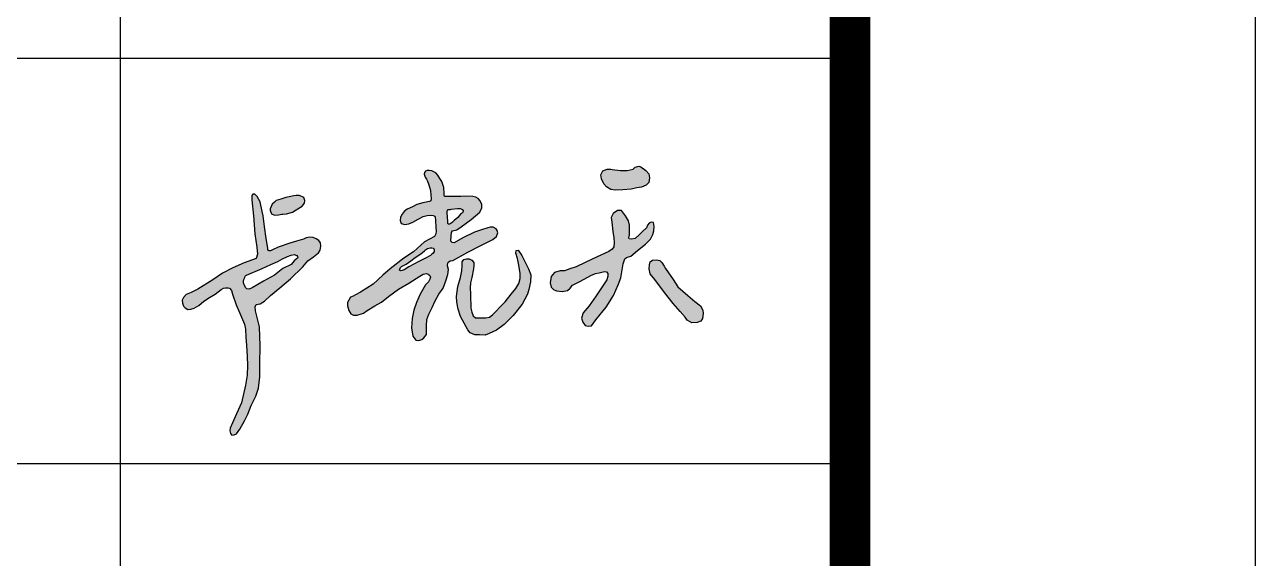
# Model space of a CAD drawing. Extents: x 9752569 to 9923256, y 1590558 to 2510207.
# Drawn here: x 9896351 to 9900906, y 2093489 to 2095466 of the extents above; entities that cross this region are included whole.
import ezdxf

# ---------------------------------------------------------------- set-up
doc = ezdxf.new("R2010")
doc.units = 0
doc.header["$LTSCALE"] = 1000
doc.header["$MEASUREMENT"] = 0
doc.layers.get('0').update_dxf_attribs({"linetype": 'CONTINUOUS'})
doc.layers.add('PP-PM-TK', color=7, linetype='CONTINUOUS')
doc.layers.add('PUB_TITLE', color=4, linetype='CONTINUOUS')

# ---------------------------------------------------------------- blocks, each defined once
blk = doc.blocks.new('A2 TK 2019')
h = blk.add_hatch(color=7)
h.paths.add_polyline_path([(7040083.6, 1994082.6), (7040089.1, 1994090.1), (7040090.5, 1994097), (7040087.6, 1994103.9), (7040082.8, 1994107), (7040076.6, 1994109.3), (7040069.2, 1994108.8), (7040062.7, 1994107.9), (7040051.4, 1994105.7), (7040043.5, 1994104.2), (7040030.8, 1994100.3), (7040019.7, 1994096.5), (7040015.5, 1994092.7), (7040009.9, 1994087.4), (7040007.2, 1994081.8), (7040004.8, 1994076.4), (7040004.7, 1994073), (7040006, 1994067.8), (7040007.7, 1994063.9), (7040015.2, 1994060.8), (7040025.1, 1994061.7), (7040029, 1994062), (7040033.5, 1994063), (7040035.8, 1994063.1), (7040045.1, 1994064), (7040059.4, 1994067.8), (7040069.2, 1994074.1)], flags=17)
h.paths.add_polyline_path([(7039995.2, 1994003.3), (7039991.1, 1994032.3), (7039987.2, 1994058.9), (7039985.2, 1994069.6), (7039979.8, 1994093.2), (7039972.9, 1994107), (7039966.5, 1994112.7), (7039961.9, 1994112.6), (7039959.5, 1994109.1), (7039959.8, 1994098.7), (7039963.4, 1994059.2), (7039966.8, 1994014.8), (7039971.6, 1993981.3), (7039973.7, 1993964.2), (7039969.8, 1993953.8), (7039940.3, 1993943.2), (7039912.7, 1993930.2), (7039887, 1993917.1), (7039863.1, 1993900.7), (7039826.5, 1993878.3), (7039809.4, 1993869.5), (7039797.3, 1993864.5), (7039790.8, 1993857.5), (7039787.9, 1993850.7), (7039788.4, 1993843.3), (7039791, 1993836.3), (7039795.1, 1993831.5), (7039801.9, 1993828.1), (7039809.1, 1993828.7), (7039817.2, 1993831), (7039829, 1993837.9), (7039841.4, 1993848), (7039854.7, 1993857.7), (7039869.1, 1993865.7), (7039883.8, 1993877.5), (7039889.4, 1993880), (7039894.5, 1993881.6), (7039900.9, 1993881.6), (7039904.5, 1993880), (7039908.9, 1993874.8), (7039911.7, 1993865.9), (7039920.7, 1993839.6), (7039931.6, 1993814.8), (7039941.1, 1993791.8), (7039943.5, 1993778.8), (7039944.9, 1993759.7), (7039946.4, 1993738.5), (7039948.3, 1993712.1), (7039948.5, 1993689.9), (7039947.7, 1993665.8), (7039944.2, 1993640.9), (7039934.2, 1993597.4), (7039922, 1993570.6), (7039912.1, 1993548.2), (7039906, 1993535.1), (7039905.4, 1993527.9), (7039906.5, 1993521.5), (7039910.5, 1993517.6), (7039915.5, 1993518.1), (7039921.8, 1993520.5), (7039929.5, 1993532.7), (7039941.7, 1993553.2), (7039950, 1993569.3), (7039958.1, 1993590.9), (7039969.1, 1993613.8), (7039975.9, 1993633.2), (7039978.9, 1993661.8), (7039979.5, 1993693.9), (7039980.1, 1993737.9), (7039978.3, 1993784.7), (7039971.8, 1993810.9), (7039968.5, 1993824.7), (7039967.8, 1993834.3), (7039970.5, 1993839.7), (7039979.9, 1993842), (7039990.7, 1993848.6), (7040005.9, 1993862.3), (7040028.6, 1993881.3), (7040054.7, 1993903.6), (7040085.6, 1993933.4), (7040097.9, 1993947.9), (7040111.7, 1993957.6), (7040124, 1993967.9), (7040128.1, 1993974.4), (7040129.4, 1993984.3), (7040129.2, 1993992.1), (7040124.6, 1993997.8), (7040118, 1994002.2), (7040110.4, 1994005.4), (7040102.5, 1994006.3), (7040093.2, 1994004.8), (7040086.8, 1994001.7), (7040069.5, 1993996.7), (7040052.9, 1993991.2), (7040024.8, 1993981.2), (7040010.8, 1993974.7), (7040005.6, 1993972.4), (7040001.9, 1993972.6), (7039999.3, 1993973.9), (7039998.7, 1993979.3)])
h.paths.add_polyline_path([(7040006.7, 1993938.5), (7040023.2, 1993946.5), (7040035.3, 1993952.6), (7040047.6, 1993958.9), (7040056.1, 1993962.2), (7040064.1, 1993963.1), (7040070.2, 1993961.3), (7040072.3, 1993958.3), (7040072.7, 1993955.1), (7040069.2, 1993951.9), (7040064.1, 1993948), (7040056.3, 1993939), (7040035.6, 1993929.1), (7040015.1, 1993912.2), (7039988.5, 1993897.6), (7039960, 1993881.1), (7039952.9, 1993877.6), (7039947.4, 1993878.8), (7039944.6, 1993881.3), (7039941.2, 1993887.2), (7039939.2, 1993893.4), (7039938.8, 1993897.6), (7039939.7, 1993902), (7039941.8, 1993906.4), (7039943.3, 1993910.1), (7039944.3, 1993911.3), (7039945.9, 1993912.3), (7039985.2, 1993929.3)], flags=16)
h.paths.add_polyline_path([(7040526.9, 1994087.2), (7040523.1, 1994096.2), (7040517.8, 1994102.1), (7040512.4, 1994105.1), (7040504.8, 1994106.7), (7040487, 1994107.2), (7040474.7, 1994106.4), (7040454.6, 1994106.7), (7040443.2, 1994106.5), (7040438.7, 1994106.4), (7040435.4, 1994106.9), (7040434.3, 1994108), (7040434.1, 1994110.5), (7040434.1, 1994112.3), (7040434.1, 1994113.7), (7040432.9, 1994129), (7040430.7, 1994136.6), (7040428.2, 1994143.3), (7040423.2, 1994151.3), (7040418, 1994159.6), (7040413.5, 1994164.8), (7040408.8, 1994167.9), (7040403.5, 1994170), (7040397.1, 1994170.7), (7040392.2, 1994170.7), (7040388, 1994169.5), (7040385.6, 1994165.7), (7040385, 1994161.8), (7040387.2, 1994154.3), (7040390.2, 1994149.4), (7040393, 1994144.6), (7040396.5, 1994135.8), (7040400, 1994121.5), (7040400.8, 1994109.6), (7040401.6, 1994102.1), (7040400.9, 1994096.3), (7040398.1, 1994094), (7040381.7, 1994090.7), (7040366.5, 1994086.6), (7040356.2, 1994081.3), (7040342.8, 1994075.3), (7040334.9, 1994069.5), (7040330, 1994063.1), (7040326.5, 1994055.7), (7040325, 1994047.5), (7040327.5, 1994039.8), (7040336.7, 1994037.7), (7040346.9, 1994038.9), (7040356.9, 1994043), (7040369.8, 1994050.8), (7040382.3, 1994057.6), (7040392.3, 1994060), (7040401, 1994060.6), (7040406.9, 1994059.9), (7040410.9, 1994058.3), (7040411.7, 1994055.6), (7040412.2, 1994048.5), (7040413.5, 1994030), (7040414.2, 1994020.7), (7040413.8, 1994014.5), (7040409.7, 1994007.7), (7040385.5, 1993994.5), (7040358.3, 1993969.9), (7040334.4, 1993954.3), (7040300.9, 1993928.5), (7040282.6, 1993912.8), (7040259.1, 1993890.5), (7040227.8, 1993870.3), (7040215.1, 1993864), (7040209.6, 1993860.8), (7040202.8, 1993858.2), (7040195.8, 1993844.9), (7040195.6, 1993836.4), (7040199.1, 1993825), (7040203.5, 1993816.9), (7040210.1, 1993813.4), (7040219.7, 1993813.8), (7040235, 1993818.9), (7040244.1, 1993825.6), (7040262.9, 1993836.4), (7040279.6, 1993846.1), (7040296.5, 1993860), (7040320.9, 1993877.7), (7040346.6, 1993892.8), (7040374.3, 1993909.8), (7040382.5, 1993914.9), (7040390.2, 1993916.4), (7040394.1, 1993915.1), (7040398.2, 1993912), (7040399.9, 1993907.4), (7040398.5, 1993902.2), (7040394.9, 1993895.9), (7040388.3, 1993889), (7040374.6, 1993865.2), (7040366.1, 1993844.6), (7040358.8, 1993826), (7040354.8, 1993805.6), (7040353.4, 1993782.1), (7040356.9, 1993761.5), (7040363.7, 1993751.8), (7040371.1, 1993751.2), (7040379, 1993753.4), (7040383.5, 1993758.2), (7040390.1, 1993765.7), (7040390.2, 1993774), (7040390.1, 1993787.1), (7040390.9, 1993803), (7040396, 1993816), (7040404.1, 1993832.4), (7040411.9, 1993849.1), (7040420.9, 1993865.7), (7040431.1, 1993880.6), (7040438.1, 1993898.3), (7040443, 1993914.3), (7040444.6, 1993926.8), (7040442.3, 1993935.8), (7040442.8, 1993943.1), (7040445.5, 1993945.6), (7040449, 1993948.1), (7040455.1, 1993949), (7040492.7, 1993969.6), (7040523.1, 1993984.5), (7040554, 1994000.5), (7040563.2, 1994008.2), (7040566.1, 1994016.9), (7040564.3, 1994022.6), (7040562, 1994027.1), (7040554.9, 1994030.6), (7040547.8, 1994030.6), (7040541.6, 1994029.3), (7040526.2, 1994024.7), (7040508.6, 1994018.9), (7040479.6, 1994004.8), (7040458.4, 1993991.9), (7040454, 1993992.9), (7040450.5, 1993996.8), (7040451.1, 1994008.6), (7040451.8, 1994018.2), (7040454.6, 1994021.9), (7040464.8, 1994024), (7040475.5, 1994031.4), (7040500.7, 1994050.2), (7040522.2, 1994068.3), (7040526.6, 1994078.5)])
h.paths.add_polyline_path([(7040442.3, 1994072.8), (7040444.1, 1994074.9), (7040446.7, 1994074.9), (7040449.3, 1994074.9), (7040451.5, 1994075.1), (7040466.9, 1994076.7), (7040473.4, 1994076.7), (7040477.3, 1994075.5), (7040480.5, 1994073), (7040480.8, 1994070.2), (7040479.1, 1994066.1), (7040474.5, 1994062.9), (7040467.5, 1994054.8), (7040459, 1994047.2), (7040454.6, 1994043.2), (7040450.8, 1994039.8), (7040447.4, 1994038.5), (7040444.1, 1994038.4), (7040443.3, 1994040.5), (7040442.8, 1994043.8), (7040442.1, 1994056.6), (7040441.4, 1994065.2), (7040441.6, 1994069.2)], flags=16)
h.paths.add_polyline_path([(7040403.3, 1993980.1), (7040406.7, 1993979.4), (7040409.3, 1993975.8), (7040409, 1993970.9), (7040406.9, 1993966.8), (7040403.8, 1993964.3), (7040399.9, 1993960.9), (7040388.2, 1993954.2), (7040371.2, 1993946.3), (7040359.1, 1993939.5), (7040346.9, 1993932.7), (7040334.9, 1993925.8), (7040330.7, 1993923.9), (7040326.4, 1993923), (7040323.9, 1993924.8), (7040324.2, 1993927.4), (7040326.2, 1993931), (7040328.4, 1993933.7), (7040333.3, 1993936.4), (7040339.9, 1993939.9), (7040351.9, 1993947.8), (7040362.6, 1993956.2), (7040374, 1993963.8), (7040380.5, 1993968.6), (7040385.6, 1993972.4), (7040388.2, 1993974.7), (7040393.1, 1993978.2), (7040399.1, 1993980.2)], flags=16)
h.paths.add_polyline_path([(7040500.1, 1993842.1), (7040499, 1993853.4), (7040498.8, 1993866.4), (7040498.5, 1993881.2), (7040498.8, 1993893.3), (7040501.9, 1993907), (7040506.1, 1993928.2), (7040506.8, 1993936), (7040506.8, 1993944), (7040502.3, 1993949.4), (7040495.3, 1993953.2), (7040492.8, 1993953.2), (7040489.4, 1993953.2), (7040482.2, 1993951.3), (7040478.6, 1993945.2), (7040478.1, 1993936.1), (7040477.5, 1993923.2), (7040474.4, 1993906.9), (7040467.3, 1993884.2), (7040464, 1993859.6), (7040465, 1993845.9), (7040468.8, 1993828.7), (7040474.4, 1993810.8), (7040479.5, 1993801.3), (7040492.4, 1993777.9), (7040498.5, 1993770.4), (7040509.5, 1993764.8), (7040521.1, 1993764.8), (7040535.5, 1993764.3), (7040544.9, 1993768.1), (7040563.1, 1993776.4), (7040581.6, 1993791), (7040604.5, 1993813.1), (7040626, 1993840.9), (7040639.4, 1993865.2), (7040642.6, 1993876.8), (7040647.3, 1993896.1), (7040647.7, 1993913.3), (7040642, 1993928), (7040630.2, 1993950.9), (7040625.5, 1993961.2), (7040616.9, 1993974.2), (7040611.9, 1993973.6), (7040610.9, 1993967.1), (7040614.5, 1993953.8), (7040617.4, 1993940.9), (7040621.2, 1993917.3), (7040621.3, 1993904.1), (7040618.3, 1993891.5), (7040610.8, 1993879.7), (7040599.4, 1993865.2), (7040584.3, 1993846.3), (7040570.8, 1993832.9), (7040563, 1993824.3), (7040552.9, 1993814.9), (7040546.1, 1993809.1), (7040536.5, 1993807.3), (7040519.9, 1993807.1), (7040510.9, 1993807.1), (7040505.2, 1993812.3), (7040502.3, 1993820.8), (7040500.1, 1993830.9)])
h.paths.add_polyline_path([(7040879.6, 1993952.8), (7040883.4, 1993955.8), (7040894.1, 1993959.3), (7040911, 1993973.1), (7040930.5, 1993988.8), (7040942.6, 1994001.5), (7040948.7, 1994013), (7040951.5, 1994022.2), (7040951.9, 1994032.2), (7040950, 1994042.1), (7040944.5, 1994043.5), (7040940, 1994040.9), (7040935.4, 1994035.9), (7040932.9, 1994029.7), (7040923.6, 1994019.9), (7040915.2, 1994012.4), (7040905.3, 1994003.4), (7040896.3, 1994001.1), (7040890.7, 1994001.8), (7040889.6, 1994003.9), (7040890.3, 1994009.2), (7040890.8, 1994011.3), (7040891.4, 1994035.7), (7040888.7, 1994046.6), (7040881.7, 1994059.3), (7040871.1, 1994072.5), (7040861.3, 1994071.9), (7040851.1, 1994064.7), (7040846.2, 1994055.1), (7040847.2, 1994043.6), (7040849.9, 1994020.1), (7040852.3, 1994004.7), (7040853.5, 1993992.9), (7040852.8, 1993982.7), (7040848.3, 1993976.9), (7040840.3, 1993971), (7040811, 1993957.8), (7040781.8, 1993944), (7040759.3, 1993932.8), (7040744.2, 1993928.1), (7040730.8, 1993923.5), (7040719.8, 1993922.8), (7040706.1, 1993918.7), (7040698.2, 1993909), (7040695.6, 1993893.5), (7040698.2, 1993882.5), (7040703.7, 1993876.8), (7040710.8, 1993873.4), (7040725.4, 1993872), (7040737.8, 1993874.8), (7040744.9, 1993880.2), (7040750.5, 1993887.9), (7040770.5, 1993898), (7040796.1, 1993911.6), (7040807.4, 1993916.6), (7040816.7, 1993918), (7040829.8, 1993921.4), (7040834.6, 1993920.6), (7040837.7, 1993916.3), (7040838.1, 1993910), (7040835.1, 1993901.1), (7040809, 1993861.7), (7040791.5, 1993836.8), (7040776.9, 1993819.3), (7040773.1, 1993806.1), (7040775.9, 1993796.2), (7040781.4, 1993788.6), (7040790.4, 1993786.4), (7040797.3, 1993787.7), (7040808.3, 1993801.9), (7040833.6, 1993833.5), (7040851.3, 1993862.6), (7040863, 1993888.7), (7040869.6, 1993905.6), (7040873.4, 1993925.6), (7040875.7, 1993940.1)])
h.paths.add_polyline_path([(7040940.3, 1994152.7), (7040938.6, 1994162.5), (7040931.3, 1994171.2), (7040919.3, 1994179.8), (7040914.4, 1994181.9), (7040905.4, 1994179.2), (7040900.1, 1994174.3), (7040885.5, 1994170.9), (7040869, 1994171.2), (7040848.1, 1994173.4), (7040845.1, 1994173.8), (7040836.4, 1994174.3), (7040825.7, 1994169.9), (7040820.3, 1994160.4), (7040821.7, 1994150), (7040828.1, 1994137.8), (7040834.8, 1994130.4), (7040845.3, 1994123.7), (7040855.9, 1994122.7), (7040875, 1994123.3), (7040894.9, 1994124.4), (7040909.4, 1994128.1), (7040920.4, 1994129.5), (7040932.6, 1994134.9), (7040939, 1994141.5)])
h.paths.add_polyline_path([(7040998.7, 1993901.4), (7040980.3, 1993928.6), (7040976.6, 1993934.4), (7040970.9, 1993944), (7040966, 1993948.3), (7040958.1, 1993950.1), (7040948.1, 1993949.8), (7040942, 1993945.3), (7040940.4, 1993937.9), (7040939.8, 1993928.5), (7040942.1, 1993915.8), (7040953.7, 1993901.4), (7040977.8, 1993869.8), (7040998.5, 1993842.4), (7041016, 1993822.7), (7041028.6, 1993808.4), (7041033.7, 1993801.1), (7041045.1, 1993794.7), (7041058.1, 1993795.6), (7041067, 1993799.1), (7041071.1, 1993805.3), (7041073.2, 1993817.5), (7041071.8, 1993826.2), (7041066.2, 1993836.8), (7041052.3, 1993847.6), (7041035.2, 1993862.3), (7041010.7, 1993883.7)])
for points in [[(7040848.1, 1994173.4), (7040869, 1994171.2), (7040885.5, 1994170.9), (7040900.1, 1994174.3), (7040905.4, 1994179.2), (7040914.4, 1994181.9), (7040919.3, 1994179.8), (7040931.3, 1994171.2), (7040938.6, 1994162.5), (7040940.3, 1994152.7), (7040939, 1994141.5), (7040932.6, 1994134.9), (7040920.4, 1994129.5), (7040909.4, 1994128.1), (7040894.9, 1994124.4), (7040875, 1994123.3), (7040855.9, 1994122.7), (7040845.3, 1994123.7), (7040834.8, 1994130.4), (7040828.1, 1994137.8), (7040821.7, 1994150), (7040820.3, 1994160.4), (7040825.7, 1994169.9), (7040836.4, 1994174.3), (7040845.1, 1994173.8)], [(7040434.1, 1994113.7), (7040432.9, 1994129), (7040430.7, 1994136.6), (7040428.2, 1994143.3), (7040423.2, 1994151.3), (7040418, 1994159.6), (7040413.5, 1994164.8), (7040408.8, 1994167.9), (7040403.5, 1994170), (7040397.1, 1994170.7), (7040392.2, 1994170.7), (7040388, 1994169.5), (7040385.6, 1994165.7), (7040385, 1994161.8), (7040387.2, 1994154.3), (7040390.2, 1994149.4), (7040393, 1994144.6), (7040396.5, 1994135.8), (7040400, 1994121.5), (7040400.8, 1994109.6), (7040401.6, 1994102.1), (7040400.9, 1994096.3), (7040398.1, 1994094), (7040381.7, 1994090.7), (7040366.5, 1994086.6), (7040356.2, 1994081.3), (7040342.8, 1994075.3), (7040334.9, 1994069.5), (7040330, 1994063.1), (7040326.5, 1994055.7), (7040325, 1994047.5), (7040327.5, 1994039.8), (7040336.7, 1994037.7), (7040346.9, 1994038.9), (7040356.9, 1994043), (7040369.8, 1994050.8), (7040382.3, 1994057.6), (7040392.3, 1994060), (7040401, 1994060.6), (7040406.9, 1994059.9), (7040410.9, 1994058.3), (7040411.7, 1994055.6), (7040412.2, 1994048.5), (7040413.5, 1994030), (7040414.2, 1994020.7), (7040413.8, 1994014.5), (7040409.7, 1994007.7), (7040385.5, 1993994.5), (7040358.3, 1993969.9), (7040334.4, 1993954.3), (7040300.9, 1993928.5), (7040282.6, 1993912.8), (7040259.1, 1993890.5), (7040227.8, 1993870.3), (7040215.1, 1993864), (7040209.6, 1993860.8), (7040202.8, 1993858.2), (7040195.8, 1993844.9), (7040195.6, 1993836.4), (7040199.1, 1993825), (7040203.5, 1993816.9), (7040210.1, 1993813.4), (7040219.7, 1993813.8), (7040235, 1993818.9), (7040244.1, 1993825.6), (7040262.9, 1993836.4), (7040279.6, 1993846.1), (7040296.5, 1993860), (7040320.9, 1993877.7), (7040346.6, 1993892.8), (7040374.3, 1993909.8), (7040382.5, 1993914.9), (7040390.2, 1993916.4), (7040394.1, 1993915.1), (7040398.2, 1993912), (7040399.9, 1993907.4), (7040398.5, 1993902.2), (7040394.9, 1993895.9), (7040388.3, 1993889), (7040374.6, 1993865.2), (7040366.1, 1993844.6), (7040358.8, 1993826), (7040354.8, 1993805.6), (7040353.4, 1993782.1), (7040356.9, 1993761.5), (7040363.7, 1993751.8), (7040371.1, 1993751.2), (7040379, 1993753.4), (7040383.5, 1993758.2), (7040390.1, 1993765.7), (7040390.2, 1993774), (7040390.1, 1993787.1), (7040390.9, 1993803), (7040396, 1993816), (7040404.1, 1993832.4), (7040411.9, 1993849.1), (7040420.9, 1993865.7), (7040431.1, 1993880.6), (7040438.1, 1993898.3), (7040443, 1993914.3), (7040444.6, 1993926.8), (7040442.3, 1993935.8), (7040442.8, 1993943.1), (7040445.5, 1993945.6), (7040449, 1993948.1), (7040455.1, 1993949), (7040492.7, 1993969.6), (7040523.1, 1993984.5), (7040554, 1994000.5), (7040563.2, 1994008.2), (7040566.1, 1994016.9), (7040564.3, 1994022.6), (7040562, 1994027.1), (7040554.9, 1994030.6), (7040547.8, 1994030.6), (7040541.6, 1994029.3), (7040526.2, 1994024.7), (7040508.6, 1994018.9), (7040479.6, 1994004.8), (7040458.4, 1993991.9), (7040454, 1993992.9), (7040450.5, 1993996.8), (7040451.1, 1994008.6), (7040451.8, 1994018.2), (7040454.6, 1994021.9), (7040464.8, 1994024), (7040475.5, 1994031.4), (7040500.7, 1994050.2), (7040522.2, 1994068.3), (7040526.6, 1994078.5), (7040526.9, 1994087.2), (7040523.1, 1994096.2), (7040517.8, 1994102.1), (7040512.4, 1994105.1), (7040504.8, 1994106.7), (7040487, 1994107.2), (7040474.7, 1994106.4), (7040454.6, 1994106.7), (7040443.2, 1994106.5), (7040438.7, 1994106.4), (7040435.4, 1994106.9), (7040434.3, 1994108), (7040434.1, 1994110.5), (7040434.1, 1994112.3)], [(7040035.8, 1994063.1), (7040045.1, 1994064), (7040059.4, 1994067.8), (7040069.2, 1994074.1), (7040083.6, 1994082.6), (7040089.1, 1994090.1), (7040090.5, 1994097), (7040087.6, 1994103.9), (7040082.8, 1994107), (7040076.6, 1994109.3), (7040069.2, 1994108.8), (7040062.7, 1994107.9), (7040051.4, 1994105.7), (7040043.5, 1994104.2), (7040030.8, 1994100.3), (7040019.7, 1994096.5), (7040015.5, 1994092.7), (7040009.9, 1994087.4), (7040007.2, 1994081.8), (7040004.8, 1994076.4), (7040004.7, 1994073), (7040006, 1994067.8), (7040007.7, 1994063.9), (7040015.2, 1994060.8), (7040025.1, 1994061.7), (7040029, 1994062), (7040033.5, 1994063)], [(7040451.5, 1994075.1), (7040466.9, 1994076.7), (7040473.4, 1994076.7), (7040477.3, 1994075.5), (7040480.5, 1994073), (7040480.8, 1994070.2), (7040479.1, 1994066.1), (7040474.5, 1994062.9), (7040467.5, 1994054.8), (7040459, 1994047.2), (7040454.6, 1994043.2), (7040450.8, 1994039.8), (7040447.4, 1994038.5), (7040444.1, 1994038.4), (7040443.3, 1994040.5), (7040442.8, 1994043.8), (7040442.1, 1994056.6), (7040441.4, 1994065.2), (7040441.6, 1994069.2), (7040442.3, 1994072.8), (7040444.1, 1994074.9), (7040446.7, 1994074.9), (7040449.3, 1994074.9)], [(7040890.8, 1994011.3), (7040891.4, 1994035.7), (7040888.7, 1994046.6), (7040881.7, 1994059.3), (7040871.1, 1994072.5), (7040861.3, 1994071.9), (7040851.1, 1994064.7), (7040846.2, 1994055.1), (7040847.2, 1994043.6), (7040849.9, 1994020.1), (7040852.3, 1994004.7), (7040853.5, 1993992.9), (7040852.8, 1993982.7), (7040848.3, 1993976.9), (7040840.3, 1993971), (7040811, 1993957.8), (7040781.8, 1993944), (7040759.3, 1993932.8), (7040744.2, 1993928.1), (7040730.8, 1993923.5), (7040719.8, 1993922.8), (7040706.1, 1993918.7), (7040698.2, 1993909), (7040695.6, 1993893.5), (7040698.2, 1993882.5), (7040703.7, 1993876.8), (7040710.8, 1993873.4), (7040725.4, 1993872), (7040737.8, 1993874.8), (7040744.9, 1993880.2), (7040750.5, 1993887.9), (7040770.5, 1993898), (7040796.1, 1993911.6), (7040807.4, 1993916.6), (7040816.7, 1993918), (7040829.8, 1993921.4), (7040834.6, 1993920.6), (7040837.7, 1993916.3), (7040838.1, 1993910), (7040835.1, 1993901.1), (7040809, 1993861.7), (7040791.5, 1993836.8), (7040776.9, 1993819.3), (7040773.1, 1993806.1), (7040775.9, 1993796.2), (7040781.4, 1993788.6), (7040790.4, 1993786.4), (7040797.3, 1993787.7), (7040808.3, 1993801.9), (7040833.6, 1993833.5), (7040851.3, 1993862.6), (7040863, 1993888.7), (7040869.6, 1993905.6), (7040873.4, 1993925.6), (7040875.7, 1993940.1), (7040879.6, 1993952.8), (7040883.4, 1993955.8), (7040894.1, 1993959.3), (7040911, 1993973.1), (7040930.5, 1993988.8), (7040942.6, 1994001.5), (7040948.7, 1994013), (7040951.5, 1994022.2), (7040951.9, 1994032.2), (7040950, 1994042.1), (7040944.5, 1994043.5), (7040940, 1994040.9), (7040935.4, 1994035.9), (7040932.9, 1994029.7), (7040923.6, 1994019.9), (7040915.2, 1994012.4), (7040905.3, 1994003.4), (7040896.3, 1994001.1), (7040890.7, 1994001.8), (7040889.6, 1994003.9), (7040890.3, 1994009.2)], [(7040388.2, 1993974.7), (7040393.1, 1993978.2), (7040399.1, 1993980.2), (7040403.3, 1993980.1), (7040406.7, 1993979.4), (7040409.3, 1993975.8), (7040409, 1993970.9), (7040406.9, 1993966.8), (7040403.8, 1993964.3), (7040399.9, 1993960.9), (7040388.2, 1993954.2), (7040371.2, 1993946.3), (7040359.1, 1993939.5), (7040346.9, 1993932.7), (7040334.9, 1993925.8), (7040330.7, 1993923.9), (7040326.4, 1993923), (7040323.9, 1993924.8), (7040324.2, 1993927.4), (7040326.2, 1993931), (7040328.4, 1993933.7), (7040333.3, 1993936.4), (7040339.9, 1993939.9), (7040351.9, 1993947.8), (7040362.6, 1993956.2), (7040374, 1993963.8), (7040380.5, 1993968.6), (7040385.6, 1993972.4)], [(7040495.3, 1993953.2), (7040502.3, 1993949.4), (7040506.8, 1993944), (7040506.8, 1993936), (7040506.1, 1993928.2), (7040501.9, 1993907), (7040498.8, 1993893.3), (7040498.5, 1993881.2), (7040498.8, 1993866.4), (7040499, 1993853.4), (7040500.1, 1993842.1), (7040500.1, 1993830.9), (7040502.3, 1993820.8), (7040505.2, 1993812.3), (7040510.9, 1993807.1), (7040519.9, 1993807.1), (7040536.5, 1993807.3), (7040546.1, 1993809.1), (7040552.9, 1993814.9), (7040563, 1993824.3), (7040570.8, 1993832.9), (7040584.3, 1993846.3), (7040599.4, 1993865.2), (7040610.8, 1993879.7), (7040618.3, 1993891.5), (7040621.3, 1993904.1), (7040621.2, 1993917.3), (7040617.4, 1993940.9), (7040614.5, 1993953.8), (7040610.9, 1993967.1), (7040611.9, 1993973.6), (7040616.9, 1993974.2), (7040616.9, 1993974.2), (7040625.5, 1993961.2), (7040630.2, 1993950.9), (7040642, 1993928), (7040647.7, 1993913.3), (7040647.3, 1993896.1), (7040642.6, 1993876.8), (7040639.4, 1993865.2), (7040626, 1993840.9), (7040604.5, 1993813.1), (7040581.6, 1993791), (7040563.1, 1993776.4), (7040544.9, 1993768.1), (7040535.5, 1993764.3), (7040521.1, 1993764.8), (7040509.5, 1993764.8), (7040498.5, 1993770.4), (7040492.4, 1993777.9), (7040479.5, 1993801.3), (7040474.4, 1993810.8), (7040468.8, 1993828.7), (7040465, 1993845.9), (7040464, 1993859.6), (7040467.3, 1993884.2), (7040474.4, 1993906.9), (7040477.5, 1993923.2), (7040478.1, 1993936.1), (7040478.6, 1993945.2), (7040482.2, 1993951.3), (7040489.4, 1993953.2), (7040492.8, 1993953.2)], [(7039945.9, 1993912.3), (7039985.2, 1993929.3), (7040006.7, 1993938.5), (7040023.2, 1993946.5), (7040035.3, 1993952.6), (7040047.6, 1993958.9), (7040056.1, 1993962.2), (7040064.1, 1993963.1), (7040070.2, 1993961.3), (7040072.3, 1993958.3), (7040072.7, 1993955.1), (7040069.2, 1993951.9), (7040064.1, 1993948), (7040056.3, 1993939), (7040035.6, 1993929.1), (7040015.1, 1993912.2), (7039988.5, 1993897.6), (7039960, 1993881.1), (7039952.9, 1993877.6), (7039947.4, 1993878.8), (7039944.6, 1993881.3), (7039941.2, 1993887.2), (7039939.2, 1993893.4), (7039938.8, 1993897.6), (7039939.7, 1993902), (7039941.8, 1993906.4), (7039943.3, 1993910.1), (7039944.3, 1993911.3)], [(7040980.3, 1993928.6), (7040998.7, 1993901.4), (7041010.7, 1993883.7), (7041035.2, 1993862.3), (7041052.3, 1993847.6), (7041066.2, 1993836.8), (7041071.8, 1993826.2), (7041073.2, 1993817.5), (7041071.1, 1993805.3), (7041067, 1993799.1), (7041058.1, 1993795.6), (7041045.1, 1993794.7), (7041033.7, 1993801.1), (7041028.6, 1993808.4), (7041016, 1993822.7), (7040998.5, 1993842.4), (7040977.8, 1993869.8), (7040953.7, 1993901.4), (7040942.1, 1993915.8), (7040939.8, 1993928.5), (7040940.4, 1993937.9), (7040942, 1993945.3), (7040948.1, 1993949.8), (7040958.1, 1993950.1), (7040966, 1993948.3), (7040970.9, 1993944), (7040976.6, 1993934.4)]]:
    blk.add_lwpolyline(points, close=True)
blk.add_lwpolyline([(7039985.2, 1994069.6), (7039979.8, 1994093.2), (7039972.9, 1994107), (7039966.5, 1994112.7), (7039961.9, 1994112.6), (7039959.5, 1994109.1), (7039959.8, 1994098.7), (7039963.4, 1994059.2), (7039966.8, 1994014.8), (7039971.6, 1993981.3), (7039973.7, 1993964.2), (7039969.8, 1993953.8), (7039940.3, 1993943.2), (7039912.7, 1993930.2), (7039887, 1993917.1), (7039863.1, 1993900.7), (7039826.5, 1993878.3), (7039809.4, 1993869.5), (7039797.3, 1993864.5), (7039790.8, 1993857.5), (7039787.9, 1993850.7), (7039788.4, 1993843.3), (7039791, 1993836.3), (7039795.1, 1993831.5), (7039801.9, 1993828.1), (7039809.1, 1993828.7), (7039817.2, 1993831), (7039829, 1993837.9), (7039841.4, 1993848), (7039854.7, 1993857.7), (7039869.1, 1993865.7), (7039883.8, 1993877.5), (7039889.4, 1993880), (7039894.5, 1993881.6), (7039900.9, 1993881.6), (7039904.5, 1993880), (7039908.9, 1993874.8), (7039911.7, 1993865.9), (7039920.7, 1993839.6), (7039931.6, 1993814.8), (7039941.1, 1993791.8), (7039943.5, 1993778.8), (7039944.9, 1993759.7), (7039946.4, 1993738.5), (7039948.3, 1993712.1), (7039948.5, 1993689.9), (7039947.7, 1993665.8), (7039944.2, 1993640.9), (7039934.2, 1993597.4), (7039922, 1993570.6), (7039912.1, 1993548.2), (7039906, 1993535.1), (7039905.4, 1993527.9), (7039906.5, 1993521.5), (7039910.5, 1993517.6), (7039915.5, 1993518.1), (7039921.8, 1993520.5), (7039929.5, 1993532.7), (7039941.7, 1993553.2), (7039950, 1993569.3), (7039958.1, 1993590.9), (7039969.1, 1993613.8), (7039975.9, 1993633.2), (7039978.9, 1993661.8), (7039979.5, 1993693.9), (7039980.1, 1993737.9), (7039978.3, 1993784.7), (7039971.8, 1993810.9), (7039968.5, 1993824.7), (7039967.8, 1993834.3), (7039970.5, 1993839.7), (7039979.9, 1993842), (7039990.7, 1993848.6), (7040005.9, 1993862.3), (7040028.6, 1993881.3), (7040054.7, 1993903.6), (7040085.6, 1993933.4), (7040097.9, 1993947.9), (7040111.7, 1993957.6), (7040124, 1993967.9), (7040128.1, 1993974.4), (7040129.4, 1993984.3), (7040129.2, 1993992.1), (7040124.6, 1993997.8), (7040118, 1994002.2), (7040110.4, 1994005.4), (7040102.5, 1994006.3), (7040093.2, 1994004.8), (7040086.8, 1994001.7), (7040069.5, 1993996.7), (7040052.9, 1993991.2), (7040024.8, 1993981.2), (7040010.8, 1993974.7), (7040005.6, 1993972.4), (7040001.9, 1993972.6), (7039999.3, 1993973.9), (7039998.7, 1993979.3), (7039995.2, 1994003.3), (7039991.1, 1994032.3), (7039987.2, 1994058.9), (7039985.2, 1994069.6)])
at = {"layer": 'PP-PM-TK', "color": 4}
for p, q in [((7039635.2, 1991447.9), (7039635.2, 1998447.9)), ((7035935.2, 1994447.9), (7041435.2, 1994447.9)), ((7035935.2, 1993447.9), (7041435.2, 1993447.9))]:
    blk.add_line(p, q, dxfattribs=at)
at = {"layer": 'PP-PM-TK', "color": 4, "const_width": 70}
blk.add_lwpolyline([(7035935.2, 2015183.8), (7041435.2, 2015183.8), (7041435.2, 1975183.8), (7035935.2, 1975183.8)], close=True, dxfattribs=at)

msp = doc.modelspace()

# ---------------------------------------------------------------- linework, layer by layer
at = {"layer": 'PUB_TITLE'}
msp.add_lwpolyline([(9811805.5, 2064945.1), (9900905.5, 2064945.1), (9900905.5, 2127945.1), (9811805.5, 2127945.1)], close=True, dxfattribs=at)
at = {"layer": 'PUB_TITLE', "const_width": 150}
msp.add_lwpolyline([(9815555.5, 2066445.1), (9899405.5, 2066445.1), (9899405.5, 2126445.1), (9815555.5, 2126445.1)], close=True, dxfattribs=at)

# ---------------------------------------------------------------- block references
at = {"xscale": 1.5, "yscale": 1.5, "zscale": 1.5}
msp.add_blockref('A2 TK 2019', (-662747.3, -896330.7), dxfattribs=at)

doc.saveas('drawing.dxf')
